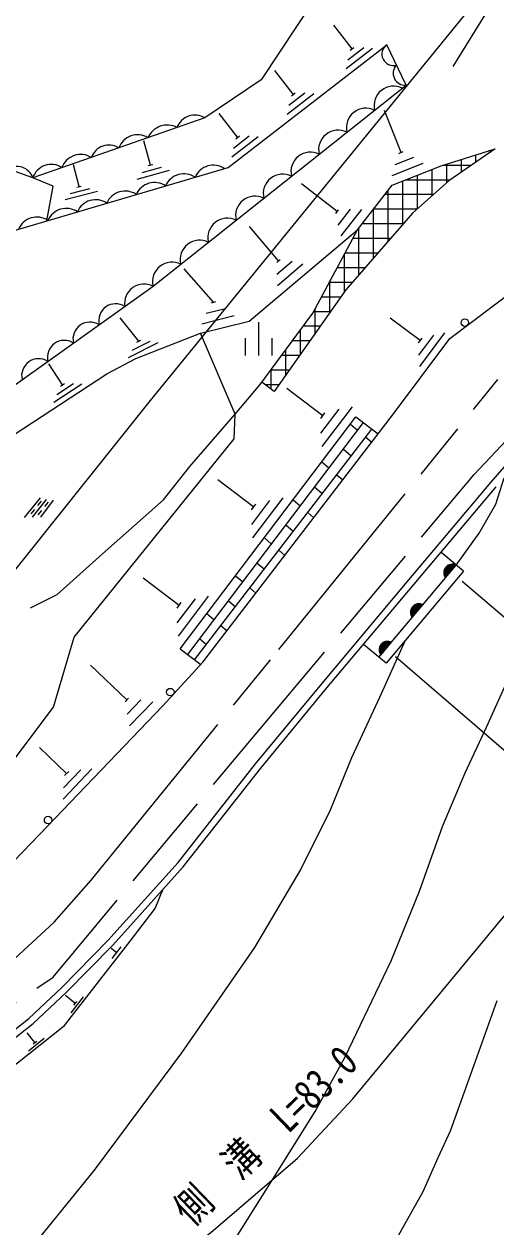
# Model space of a CAD drawing. Units: millimetres, scale not verified. Extents: x 40000 to 680000, y 20000 to 380000.
# Drawn here: x 280090 to 308319, y 245381 to 317329 of the extents above; entities that cross this region are included whole.
import ezdxf
from ezdxf.enums import TextEntityAlignment as Align

# ---------------------------------------------------------------- set-up
doc = ezdxf.new("R2010")
doc.units = ezdxf.units.MM
doc.header["$LTSCALE"] = 1000
doc.linetypes.add('CHAIN', pattern=[18.5, 12, -1.5, 3.5, -1.5])
doc.linetypes.add('DASHED', pattern=[7.5, 6, -1.5])
for name, color, linetype, lineweight in [('M-BGD', 7, 'Continuous', 25), ('M-BMK', 2, 'CHAIN', 13), ('M-BMK-ROW', 30, 'DASHED', 25), ('M-STR-HTXT', 7, 'Continuous', 13)]:
    doc.layers.add(name, color=color, linetype=linetype, lineweight=lineweight)
doc.styles.add('ＭＳ ゴシック', font='')
doc.styles.get('ＭＳ ゴシック').set_extended_font_data('MS Gothic')

msp = doc.modelspace()

# ---------------------------------------------------------------- hatches: boundary and pattern name
at = {"layer": 'M-BGD'}
for points in [[(305306, 284201, -0.82183), (305943, 284960)], [(303315, 281829, -0.82183), (303952, 282588)], [(301436, 279590, -0.82183), (302073, 280349)]]:
    msp.add_hatch(color=256, dxfattribs=at).paths.add_polyline_path(points)

# ---------------------------------------------------------------- linework, layer by layer
for p, q in [((299711, 315848), (298611, 317272)), ((292293, 308753), (301782, 316082)), ((299360, 314667), (300943, 315889)), ((299457, 315196), (300406, 315930)), ((299601, 315762), (299822, 315933)), ((302940, 313670), (301782, 316082)), ((280614, 308136), (259366, 315617)), ((296190, 313128), (295090, 314552)), ((295839, 311947), (297422, 313169)), ((295936, 312476), (296885, 313210)), ((296079, 313042), (296301, 313213)), ((290902, 311716), (280614, 308136)), ((292866, 310560), (291766, 311984)), ((302642, 309645), (301642, 312154)), ((287658, 308898), (287250, 310342)), ((292515, 309379), (294098, 310602)), ((292611, 309908), (293561, 310642)), ((292755, 310474), (292977, 310646)), ((302512, 309594), (302772, 309697)), ((307125, 309079), (307125, 309515)), ((308085, 309750), (307869, 309750)), ((308000, 309691), (308000, 309791)), ((283380, 307605), (283049, 308913)), ((287162, 308446), (288317, 308773)), ((287523, 308860), (287793, 308936)), ((302112, 308272), (303970, 309012)), ((302284, 308922), (303399, 309366)), ((306832, 308875), (305095, 308875)), ((305375, 307832), (305375, 308963)), ((306250, 308468), (306250, 309239)), ((286859, 308049), (288783, 308593)), ((302750, 305346), (302750, 307945)), ((305580, 308000), (302889, 308000)), ((303625, 306275), (303625, 308293)), ((304500, 307054), (304500, 308642)), ((282543, 306836), (284482, 307327)), ((282865, 307196), (284028, 307490)), ((283244, 307570), (283516, 307639)), ((298820, 306110), (296694, 307775)), ((301875, 304342), (301875, 307384)), ((304580, 307125), (301672, 307125)), ((298734, 306000), (298907, 306221)), ((298876, 305305), (299615, 306250)), ((299054, 304657), (300287, 306232)), ((303597, 306250), (300987, 306250)), ((301000, 303338), (301000, 306267)), ((295313, 303163), (293570, 305225)), ((300125, 302334), (300125, 305149)), ((302775, 305375), (300302, 305375)), ((302013, 304500), (299749, 304500)), ((301250, 303625), (299282, 303625)), ((295203, 302363), (296120, 303138)), ((295206, 303072), (295420, 303253)), ((295246, 301692), (296774, 302983)), ((299250, 301305), (299250, 303565)), ((291432, 300698), (289672, 302687)), ((300487, 302750), (298815, 302750)), ((299724, 301875), (298349, 301875)), ((298375, 300065), (298375, 301924)), ((299035, 301000), (297882, 301000)), ((290980, 300029), (292144, 300318)), ((291296, 300664), (291568, 300731)), ((298418, 300125), (297415, 300125)), ((297500, 298825), (297500, 300284)), ((286958, 298361), (285848, 299764)), ((290722, 299408), (292663, 299891)), ((294129, 297501), (294129, 299493)), ((303791, 298393), (301990, 299743)), ((296625, 297585), (296625, 299032)), ((297800, 299250), (296786, 299250)), ((303701, 297523), (304601, 298724)), ((303762, 296853), (305261, 298854)), ((286334, 297375), (288121, 298274)), ((286557, 297823), (287629, 298362)), ((286833, 298298), (287083, 298424)), ((293329, 297501), (293329, 298546)), ((294929, 297501), (294929, 298546)), ((297183, 298375), (296138, 298375)), ((303686, 298253), (303896, 298533)), ((296565, 297500), (295490, 297500)), ((295750, 296344), (295750, 297851)), ((282384, 295756), (281563, 297012)), ((295948, 296625), (294842, 296625)), ((294875, 295493), (294875, 296669)), ((281876, 294707), (283549, 295802)), ((282046, 295177), (283050, 295834)), ((282267, 295680), (282501, 295833)), ((295331, 295750), (294527, 295750)), ((297963, 293901), (295812, 295532)), ((297850, 292857), (298937, 294292)), ((297918, 292053), (299730, 294444)), ((289429, 279959), (299946, 293834)), ((297836, 293733), (298090, 294068)), ((299946, 293834), (301275, 292814)), ((300381, 293500), (289866, 279628)), ((290295, 279303), (300895, 293105)), ((299620, 293405), (300037, 293047)), ((300528, 292627), (300892, 292315)), ((299178, 291914), (299662, 291499)), ((297902, 291137), (298319, 290780)), ((293826, 288442), (291674, 290073)), ((298796, 290371), (299160, 290060)), ((297459, 289646), (297930, 289244)), ((280118, 287809), (281066, 288983)), ((280602, 287839), (281431, 288894)), ((280920, 288531), (281137, 288801)), ((281085, 287829), (281855, 288845)), ((281328, 288464), (281546, 288734)), ((293699, 288274), (293952, 288609)), ((293712, 287398), (294800, 288833)), ((293780, 286594), (295592, 288985)), ((296183, 288870), (296600, 288513)), ((280515, 288029), (280732, 288299)), ((280931, 287972), (281148, 288241)), ((297064, 288116), (297427, 287804)), ((295741, 287379), (296197, 286988)), ((294464, 286603), (294882, 286245)), ((295331, 285860), (295695, 285548)), ((306379, 284602), (305030, 285735)), ((293562, 285506), (293605, 285469)), ((294022, 285112), (294465, 284732)), ((301320, 279452), (305947, 284965)), ((305306, 284201), (305943, 284960)), ((292746, 284335), (293163, 283978)), ((306379, 284602), (301748, 279093)), ((289367, 282559), (287215, 284190)), ((293599, 283605), (293963, 283293)), ((289253, 281516), (290341, 282950)), ((289321, 280711), (291133, 283102)), ((292304, 282844), (292733, 282477)), ((289240, 282392), (289493, 282727)), ((291027, 282068), (291444, 281711)), ((303315, 281829), (303952, 282588)), ((291867, 281349), (292231, 281037)), ((289429, 279959), (290664, 279023)), ((290585, 280577), (291001, 280221)), ((301748, 279093), (300399, 280225)), ((301436, 279590), (302073, 280349)), ((286232, 276900), (284067, 278977)), ((286136, 276799), (286329, 277001)), ((286250, 276052), (287081, 276918)), ((286406, 275348), (287791, 276792)), ((282638, 272502), (281014, 274059)), ((282423, 270977), (284153, 272781)), ((282444, 271649), (283482, 272732)), ((282517, 272376), (282759, 272628)), ((285632, 261785), (285300, 262043)), ((285355, 261430), (285908, 262140)), ((283156, 258755), (282565, 259216)), ((282906, 258190), (283643, 259136)), ((283070, 258645), (283242, 258866)), ((280735, 256411), (280269, 256998)), ((280358, 255920), (281298, 256666)), ((280625, 256324), (280845, 256497))]:
    msp.add_line(p, q, dxfattribs=at)
for points in [[(305761, 314788), (307941, 318303), (311062, 323254)], [(297488, 318857), (294264, 313990), (290902, 311716)], [(276901, 293870), (287809, 301649), (302940, 313670)], [(292712, 293987), (294206, 295766), (297367, 300033), (300030, 305028), (302116, 307692), (305045, 308859), (308263, 309874), (305503, 307946), (303335, 306017), (299347, 301441), (295055, 295359), (294312, 295909)], [(255065, 300038), (272716, 302995), (292293, 308753)], [(281448, 305563), (281825, 307624), (280614, 308136)], [(277857, 291718), (285033, 296414), (286779, 297330), (290650, 298834), (293554, 299556), (300030, 305028)], [(253974, 257592), (257413, 257080), (261549, 257273), (265243, 257956), (269354, 259441), (273320, 261419), (275991, 263643), (281005, 268848), (288386, 276545), (290786, 279156), (302193, 294009), (305567, 298512), (309375, 301397)], [(253647, 260708), (256302, 260188), (262263, 260786), (269921, 262504), (273201, 264299), (277685, 267897), (278963, 272613), (281854, 276468), (283078, 280654), (292662, 292529), (292712, 293987), (290650, 298834)], [(251365, 250854), (259955, 250131), (263943, 250194), (267471, 250647), (270223, 251339), (272062, 252205), (274849, 253724), (276947, 255163), (280374, 257848), (282348, 259706), (285103, 262510), (289308, 267187), (293932, 273074), (297804, 277755), (303114, 284082), (308018, 289901), (312291, 294829)], [(305947, 284965), (307311, 286877), (308306, 288604), (308801, 290193)], [(251314, 250457), (259942, 249730), (263972, 249795), (267546, 250253), (270358, 250961), (272243, 251849), (275059, 253383), (277184, 254840), (280635, 257544), (282628, 259420), (285394, 262236), (289614, 266930), (294244, 272823), (298111, 277499), (303420, 283824), (308322, 289641)], [(262155, 228276), (263308, 229380), (265585, 230878), (269561, 233527), (274085, 237242), (277191, 240203), (280106, 243594), (284313, 248779), (289526, 255800), (293897, 262103), (296619, 266730), (298423, 270335), (299691, 273467), (301376, 277069), (302908, 280473)], [(274320, 228276), (275860, 229335), (279820, 232023), (283756, 234759), (287081, 237936), (290655, 241808), (292685, 244594), (294567, 247599), (297505, 252277), (299290, 255551), (302048, 261297), (303746, 265459), (305127, 269325), (306485, 272539), (307744, 275275), (309025, 278101)], [(261076, 249749), (262616, 249449), (270674, 249641), (276870, 252966), (282502, 257428), (286431, 262469), (287941, 264421), (288416, 265597)], [(286323, 228276), (288705, 229945), (292187, 232811), (295649, 236085), (298148, 238774), (299991, 241043), (302058, 244094), (303959, 247492), (304853, 249539), (305598, 251120), (306996, 255018), (308392, 258925)]]:
    msp.add_lwpolyline(points, dxfattribs=at)
at = {"layer": 'M-BGD', "linetype": 'DASHED'}
msp.add_lwpolyline([(273691, 279228), (280870, 282604), (282065, 283201), (284971, 285798), (288432, 288863), (290012, 290860), (292712, 293987)], dxfattribs=at)
at = {"layer": 'M-BGD'}
for centre in [(306458, 299469), (288839, 277370), (281528, 269719)]:
    msp.add_circle(centre, 225, dxfattribs=at)
for centre, radius, start, end in [((302176, 315530), 679, 125.49386, 285.83422), ((302890, 314389), 720, 137.32768, 274.0004), ((302190, 312451), 1165, 63.21451, 193.71762), ((300534, 311136), 1165, 63.21451, 193.71762), ((290304, 310770), 1119, 57.67708, 160.69176), ((288655, 310025), 1263, 62.00082, 156.36804), ((298877, 309820), 1165, 63.21451, 193.71762), ((286877, 309514), 1192, 58.58684, 159.78203), ((283477, 308333), 1198, 58.21042, 160.15843), ((285171, 308957), 1133, 58.77538, 159.59348), ((297221, 308504), 1165, 63.21451, 193.71762), ((279640, 307783), 1036, 19.8832, 121.3245), ((281710, 307784), 1151, 56.18122, 162.18763), ((291420, 307692), 1199, 56.43353, 156.3435), ((289659, 307174), 1199, 56.43353, 156.3435), ((295565, 307188), 1165, 63.21451, 193.71762), ((286138, 306139), 1199, 56.43353, 156.3435), ((287898, 306656), 1199, 56.43353, 156.3435), ((284377, 305621), 1199, 56.43353, 156.3435), ((293909, 305872), 1165, 63.21451, 193.71762), ((280856, 304585), 1199, 56.43353, 156.3435), ((282617, 305103), 1199, 56.43353, 156.3435), ((292253, 304557), 1165, 63.21451, 193.71762), ((290596, 303241), 1165, 63.21451, 193.71762), ((288940, 301925), 1165, 63.21451, 193.71762), ((287269, 300612), 1168, 62.51376, 188.4724), ((285570, 299579), 1019, 57.70921, 193.27696), ((284034, 298484), 1019, 57.70921, 193.27696), ((282499, 297389), 1019, 57.70921, 193.27696), ((280963, 296294), 1019, 57.70921, 193.27696), ((305699, 284517), 505, 61.1652, 218.82339), ((303708, 282145), 505, 61.1652, 218.82339), ((301830, 279907), 505, 61.1652, 218.82339)]:
    msp.add_arc(centre, radius, start, end, dxfattribs=at)
at = {"layer": 'M-BMK'}
msp.add_lwpolyline([(278454, 260455), (281886, 263611), (284097, 266127), (295336, 279910), (308437, 296076)], dxfattribs=at)
at = {"layer": 'M-BMK-ROW'}
msp.add_lwpolyline([(238623, 329522), (236461, 300986), (234925, 281573), (235196, 270653), (237389, 261650), (243546, 256469), (255378, 251589), (265830, 251984), (274664, 255436), (281822, 260322), (294206, 275167), (307015, 290379), (311849, 295528), (318108, 300960), (323127, 304215), (328395, 306823), (317055, 345996)], dxfattribs=at)
at = {"layer": 'M-STR-HTXT'}
for p, q in [((306303, 284007), (322565, 270145)), ((302302, 279500), (318410, 265640))]:
    msp.add_line(p, q, dxfattribs=at)
for points in [[(267471, 330747), (266243, 323758), (265405, 318326), (263150, 304872), (260581, 288313), (258399, 274845), (258221, 270634), (258672, 269436), (259614, 268238), (260677, 267463), (261537, 267126), (262836, 266957), (263887, 267209), (264829, 267914), (267406, 269885), (269017, 271336), (270438, 273133), (272679, 275988), (278325, 283151), (287662, 294815), (307447, 319116), (311526, 323444)], [(252257, 232606), (257120, 232423), (262758, 232909), (268516, 233925), (273742, 235498), (277530, 236942), (282250, 239110), (287079, 241924), (291254, 245055), (296440, 249488), (299758, 253048), (310997, 266627), (322428, 280487), (327897, 285317)]]:
    msp.add_lwpolyline(points, dxfattribs=at)

# ---------------------------------------------------------------- texts
at = {"layer": 'M-STR-HTXT', "style": 'ＭＳ ゴシック', "width": 0.8}
msp.add_text('側\u3000溝\u3000L=83.0', height=1833, rotation=43.976, dxfattribs=at).set_placement((295539, 249810), align=Align.BOTTOM_CENTER)

doc.saveas('drawing.dxf')
